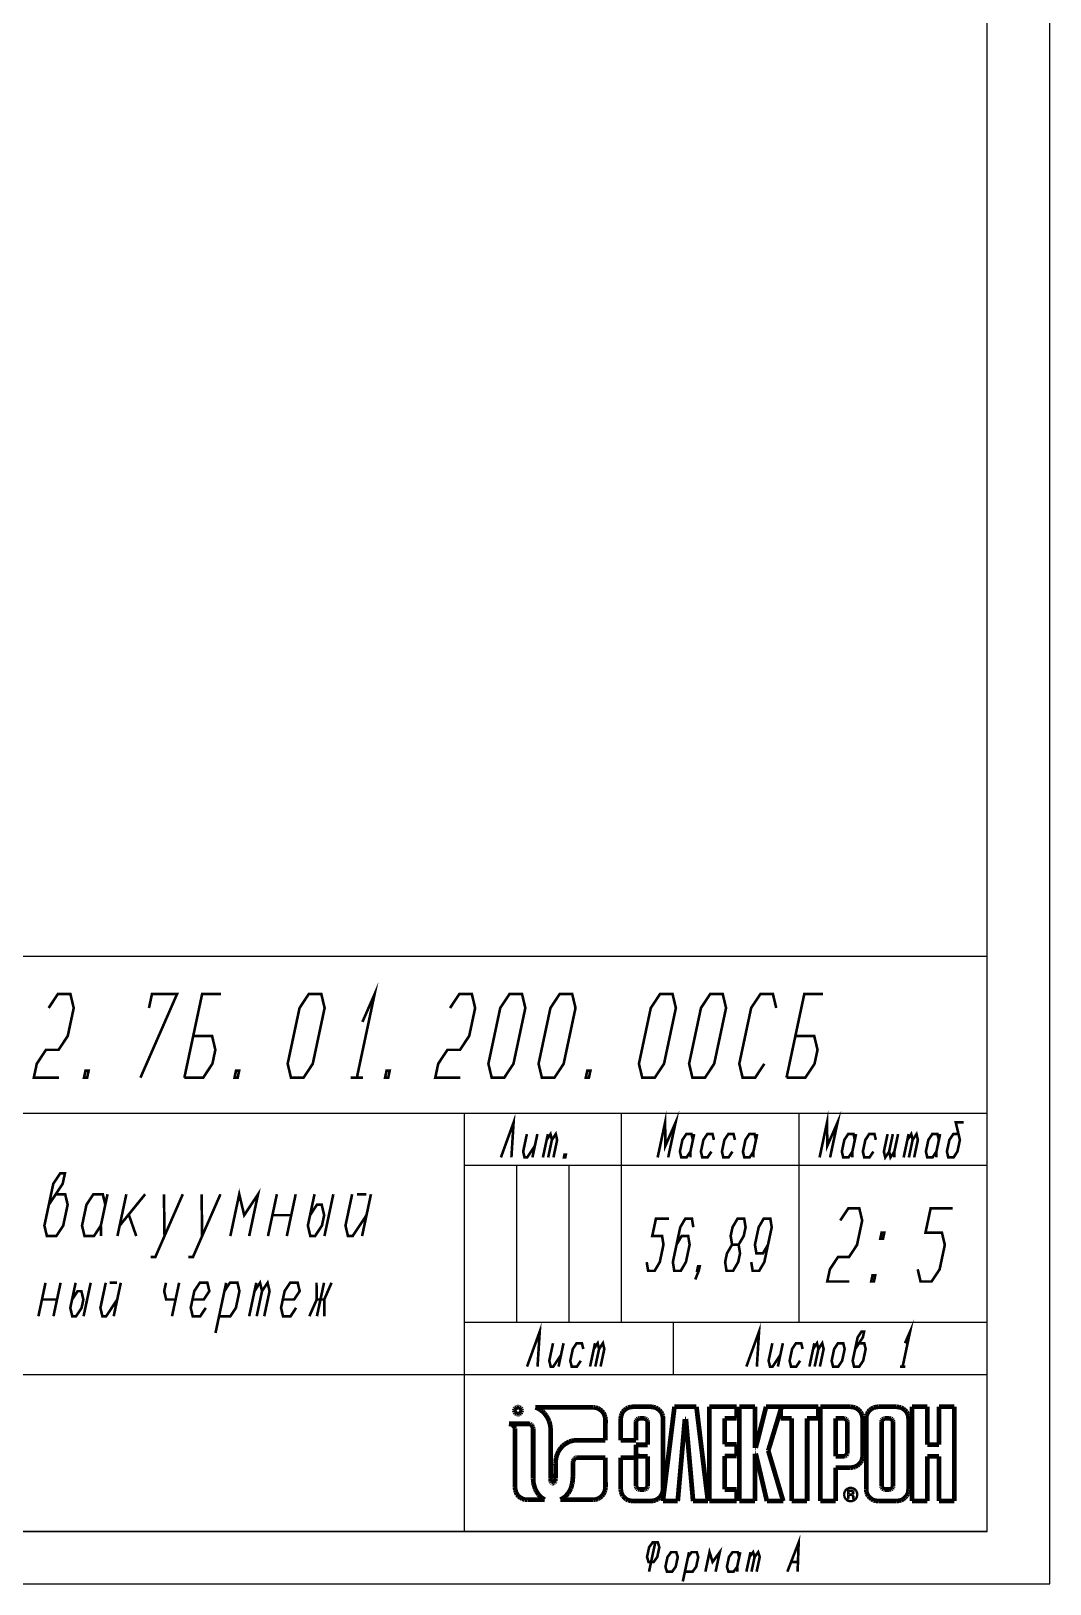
# Model space of a CAD drawing. Header units: millimetres. Extents: x 0 to 841, y 0 to 594.
# Drawn here: x 743.5 to 841, y 0 to 148.5 of the extents above; entities that cross this region are included whole.
import ezdxf

# ---------------------------------------------------------------- set-up
doc = ezdxf.new("R2010")
doc.units = ezdxf.units.MM
doc.header["$LTSCALE"] = 46.255
doc.layers.get('0').update_dxf_attribs({"linetype": 'CONTINUOUS'})

# ---------------------------------------------------------------- blocks, each defined once
blk = doc.blocks.new('ELEKTRON_BL0', base_point=(810.54, 12.4))
at = {"color": 2, "linetype": 'CONTINUOUS'}
for points, const_width in [([(789.76, 16.57), (789.79, 16.7)], 0.452), ([(789.79, 16.44), (789.76, 16.57)], 0.452), ([(789.79, 16.7), (789.88, 16.82)], 0.452), ([(789.88, 16.33), (789.79, 16.44)], 0.452), ([(789.88, 16.82), (789.99, 16.89)], 0.452), ([(789.99, 16.25), (789.88, 16.33)], 0.452), ([(789.99, 16.89), (790.11, 16.91)], 0.452), ([(790.11, 16.22), (789.99, 16.25)], 0.452), ([(790.11, 16.91), (790.24, 16.89)], 0.452), ([(790.24, 16.25), (790.11, 16.22)], 0.452), ([(790.24, 16.89), (790.35, 16.82)], 0.452), ([(790.35, 16.33), (790.24, 16.25)], 0.452), ([(790.35, 16.82), (790.43, 16.7)], 0.452), ([(790.43, 16.44), (790.35, 16.33)], 0.452), ([(790.43, 16.7), (790.46, 16.57)], 0.452), ([(790.46, 16.57), (790.43, 16.44)], 0.452), ([(797.3, 16.89), (791.78, 16.89)], 0.452), ([(791.78, 16.89), (791.86, 16.86)], 0.452), ([(791.86, 16.86), (791.95, 16.82)], 0.452), ([(791.95, 16.82), (792.03, 16.77)], 0.452), ([(792.03, 16.77), (792.11, 16.73)], 0.452), ([(792.11, 16.73), (792.2, 16.68)], 0.452), ([(792.2, 16.68), (792.28, 16.62)], 0.452), ([(792.28, 16.62), (792.36, 16.57)], 0.452), ([(792.36, 16.57), (792.45, 16.5)], 0.452), ([(792.45, 16.5), (792.54, 16.41)], 0.452), ([(792.54, 16.41), (792.63, 16.32)], 0.452), ([(792.63, 16.32), (792.71, 16.22)], 0.452), ([(792.71, 16.22), (792.79, 16.12)], 0.452), ([(792.79, 16.12), (792.88, 15.98)], 0.452), ([(797.53, 16.86), (797.3, 16.89)], 0.452), ([(797.76, 16.79), (797.53, 16.86)], 0.452), ([(797.95, 16.68), (797.76, 16.79)], 0.452), ([(798.13, 16.54), (797.95, 16.68)], 0.452), ([(798.27, 16.37), (798.13, 16.54)], 0.452), ([(798.38, 16.16), (798.27, 16.37)], 0.452), ([(798.45, 15.94), (798.38, 16.16)], 0.452), ([(800.04, 16.26), (799.97, 16.05)], 0.452), ([(800.13, 16.45), (800.04, 16.26)], 0.452), ([(800.29, 16.62), (800.13, 16.45)], 0.452), ([(800.45, 16.75), (800.29, 16.62)], 0.452), ([(800.65, 16.86), (800.45, 16.75)], 0.452), ([(800.87, 16.91), (800.65, 16.86)], 0.452), ([(801.09, 16.94), (800.87, 16.91)], 0.452), ([(802.82, 16.94), (801.09, 16.94)], 0.452), ([(803.05, 16.91), (802.82, 16.94)], 0.452), ([(803.27, 16.86), (803.05, 16.91)], 0.452), ([(803.47, 16.75), (803.27, 16.86)], 0.452), ([(803.64, 16.62), (803.47, 16.75)], 0.452), ([(803.79, 16.45), (803.64, 16.62)], 0.452), ([(803.89, 16.26), (803.79, 16.45)], 0.452), ([(803.96, 16.05), (803.89, 16.26)], 0.452), ([(805.08, 16.94), (803.97, 7.92)], 0.452), ([(807.18, 16.94), (805.08, 16.94)], 0.452), ([(808.28, 7.92), (807.18, 16.94)], 0.452), ([(811.03, 16.94), (808.42, 16.94)], 0.452), ([(808.42, 16.94), (808.42, 7.92)], 0.452), ([(811.03, 15.83), (811.03, 16.94)], 0.452), ([(812.77, 16.94), (811.29, 16.94)], 0.452), ([(811.29, 16.94), (811.29, 7.92)], 0.452), ([(812.77, 13.01), (812.77, 16.94)], 0.452), ([(813.84, 16.94), (812.85, 13.01)], 0.452), ([(815.33, 16.94), (813.84, 16.94)], 0.452), ([(814.05, 12.74), (815.33, 16.94)], 0.452), ([(818.84, 16.94), (815.24, 16.94)], 0.452), ([(815.24, 16.94), (815.24, 15.83)], 0.452), ([(818.84, 15.83), (818.84, 16.94)], 0.452), ([(821.91, 16.94), (819.02, 16.94)], 0.452), ([(819.02, 16.94), (819.02, 7.92)], 0.452), ([(822.15, 16.91), (821.91, 16.94)], 0.452), ([(822.37, 16.86), (822.15, 16.91)], 0.452), ([(822.57, 16.75), (822.37, 16.86)], 0.452), ([(822.73, 16.62), (822.57, 16.75)], 0.452), ([(822.89, 16.45), (822.73, 16.62)], 0.452), ([(822.98, 16.26), (822.89, 16.45)], 0.452), ([(823.05, 16.05), (822.98, 16.26)], 0.452), ([(823.51, 16.26), (823.44, 16.05)], 0.452), ([(823.61, 16.45), (823.51, 16.26)], 0.452), ([(823.76, 16.62), (823.61, 16.45)], 0.452), ([(823.93, 16.75), (823.76, 16.62)], 0.452), ([(824.12, 16.86), (823.93, 16.75)], 0.452), ([(824.35, 16.91), (824.12, 16.86)], 0.452), ([(824.57, 16.94), (824.35, 16.91)], 0.452), ([(826.31, 16.94), (824.57, 16.94)], 0.452), ([(826.54, 16.91), (826.31, 16.94)], 0.452), ([(826.77, 16.86), (826.54, 16.91)], 0.452), ([(826.96, 16.75), (826.77, 16.86)], 0.452), ([(827.13, 16.62), (826.96, 16.75)], 0.452), ([(827.28, 16.45), (827.13, 16.62)], 0.452), ([(827.38, 16.26), (827.28, 16.45)], 0.452), ([(827.45, 16.05), (827.38, 16.26)], 0.452), ([(829.27, 16.94), (827.79, 16.94)], 0.452), ([(827.79, 16.94), (827.79, 7.92)], 0.452), ([(829.27, 13.31), (829.27, 16.94)], 0.452), ([(831.85, 16.94), (830.38, 16.94)], 0.452), ([(830.38, 16.94), (830.38, 13.31)], 0.452), ([(831.85, 7.92), (831.85, 16.94)], 0.452), ([(791.18, 15.31), (789.24, 15.31)], 0.452), ([(789.24, 15.31), (789.36, 15.3)], 0.452), ([(789.36, 15.3), (789.47, 15.27)], 0.452), ([(789.47, 15.27), (789.56, 15.23)], 0.452), ([(789.56, 15.23), (789.62, 15.18)], 0.452), ([(789.62, 15.18), (789.68, 15.11)], 0.452), ([(789.68, 15.11), (789.74, 15.04)], 0.452), ([(789.74, 15.04), (789.78, 14.95)], 0.452), ([(789.78, 14.95), (789.82, 14.87)], 0.452), ([(789.82, 14.87), (789.82, 9.23)], 0.452), ([(791.25, 15.3), (791.18, 15.31)], 0.452), ([(791.32, 15.26), (791.25, 15.3)], 0.452), ([(791.38, 15.22), (791.32, 15.26)], 0.452), ([(791.43, 15.16), (791.38, 15.22)], 0.452), ([(791.47, 15.09), (791.43, 15.16)], 0.452), ([(791.52, 15.01), (791.47, 15.09)], 0.452), ([(791.54, 14.94), (791.52, 15.01)], 0.452), ([(791.56, 14.87), (791.54, 14.94)], 0.452), ([(791.56, 10.21), (791.56, 14.87)], 0.452), ([(792.88, 15.98), (792.96, 15.84)], 0.452), ([(792.96, 15.84), (793.03, 15.69)], 0.452), ([(793.03, 15.69), (793.1, 15.54)], 0.452), ([(793.1, 15.54), (793.14, 15.38)], 0.452), ([(793.14, 15.38), (793.18, 15.23)], 0.452), ([(793.18, 15.23), (793.21, 15.08)], 0.452), ([(793.21, 15.08), (793.23, 14.91)], 0.452), ([(793.23, 14.91), (793.23, 10.19)], 0.452), ([(798.48, 15.7), (798.45, 15.94)], 0.452), ([(798.47, 13.73), (798.48, 15.7)], 0.452), ([(799.97, 16.05), (799.94, 15.83)], 0.452), ([(799.94, 15.83), (799.94, 13.73)], 0.452), ([(801.4, 15.51), (801.43, 15.63)], 0.452), ([(801.4, 13.73), (801.4, 15.51)], 0.452), ([(801.43, 15.63), (801.5, 15.73)], 0.452), ([(801.5, 15.73), (801.61, 15.8)], 0.452), ([(801.61, 15.8), (801.75, 15.83)], 0.452), ([(801.75, 15.83), (802.16, 15.83)], 0.452), ([(802.16, 15.83), (802.3, 15.8)], 0.452), ([(802.3, 15.8), (802.41, 15.73)], 0.452), ([(802.41, 15.73), (802.48, 15.63)], 0.452), ([(802.48, 15.63), (802.51, 15.51)], 0.452), ([(802.51, 15.51), (802.51, 13.3)], 0.452), ([(803.98, 15.83), (803.96, 16.05)], 0.452), ([(803.98, 9.03), (803.98, 15.83)], 0.452), ([(805.39, 7.92), (806.08, 15.77)], 0.452), ([(806.08, 15.77), (806.17, 15.77)], 0.452), ([(806.17, 15.77), (806.86, 7.92)], 0.452), ([(809.89, 13.36), (809.89, 15.83)], 0.452), ([(809.89, 15.83), (811.03, 15.83)], 0.452), ([(815.24, 15.83), (816.3, 15.83)], 0.452), ([(816.3, 15.83), (816.3, 7.92)], 0.452), ([(817.77, 7.92), (817.77, 15.83)], 0.452), ([(817.77, 15.83), (818.84, 15.83)], 0.452), ([(820.5, 15.83), (821.28, 15.83)], 0.452), ([(820.5, 12.2), (820.5, 15.83)], 0.452), ([(821.28, 15.83), (821.4, 15.8)], 0.452), ([(821.4, 15.8), (821.51, 15.73)], 0.452), ([(821.51, 15.73), (821.58, 15.63)], 0.452), ([(821.58, 15.63), (821.61, 15.51)], 0.452), ([(821.61, 15.51), (821.61, 12.53)], 0.452), ([(823.08, 15.83), (823.05, 16.05)], 0.452), ([(823.08, 12.2), (823.08, 15.83)], 0.452), ([(823.44, 16.05), (823.42, 15.83)], 0.452), ([(823.42, 15.83), (823.42, 9.03)], 0.452), ([(824.89, 15.51), (824.92, 15.63)], 0.452), ([(824.89, 9.35), (824.89, 15.51)], 0.452), ([(824.92, 15.63), (824.99, 15.73)], 0.452), ([(824.99, 15.73), (825.1, 15.8)], 0.452), ([(825.1, 15.8), (825.22, 15.83)], 0.452), ([(825.22, 15.83), (825.65, 15.83)], 0.452), ([(825.65, 15.83), (825.78, 15.8)], 0.452), ([(825.78, 15.8), (825.89, 15.73)], 0.452), ([(825.89, 15.73), (825.96, 15.63)], 0.452), ([(825.96, 15.63), (825.99, 15.51)], 0.452), ([(825.99, 15.51), (825.99, 9.35)], 0.452), ([(827.47, 15.83), (827.45, 16.05)], 0.452), ([(827.47, 9.03), (827.47, 15.83)], 0.452), ([(794.24, 13.04), (794.41, 13.22)], 0.452), ([(794.41, 13.22), (794.6, 13.37)], 0.452), ([(794.6, 13.37), (794.8, 13.49)], 0.452), ([(794.8, 13.49), (795.02, 13.61)], 0.452), ([(795.02, 13.61), (795.24, 13.67)], 0.452), ([(795.24, 13.67), (795.48, 13.73)], 0.452), ([(795.48, 13.73), (795.73, 13.74)], 0.452), ([(795.73, 13.74), (798.47, 13.73)], 0.452), ([(799.94, 13.73), (801.4, 13.73)], 0.452), ([(802.51, 13.3), (801.4, 13.3)], 0.452), ([(801.4, 13.3), (801.4, 12.22)], 0.452), ([(811.03, 13.36), (809.89, 13.36)], 0.452), ([(811.03, 12.24), (811.03, 13.36)], 0.452), ([(830.38, 13.31), (829.27, 13.31)], 0.452), ([(793.7, 11.51), (793.71, 11.69)], 0.452), ([(793.71, 11.69), (793.73, 11.87)], 0.452), ([(793.73, 11.87), (793.75, 12.03)], 0.452), ([(793.75, 12.03), (793.79, 12.2)], 0.452), ([(793.79, 12.2), (793.85, 12.37)], 0.452), ([(793.85, 12.37), (793.92, 12.52)], 0.452), ([(793.92, 12.52), (793.99, 12.69)], 0.452), ([(793.99, 12.69), (794.09, 12.84)], 0.452), ([(794.09, 12.84), (794.24, 13.04)], 0.452), ([(795.38, 11.65), (795.39, 11.73)], 0.452), ([(795.39, 11.73), (795.42, 11.81)], 0.452), ([(795.42, 11.81), (795.46, 11.9)], 0.452), ([(795.46, 11.9), (795.5, 11.97)], 0.452), ([(795.5, 11.97), (795.56, 12.02)], 0.452), ([(795.56, 12.02), (795.64, 12.06)], 0.452), ([(795.64, 12.06), (795.73, 12.08)], 0.452), ([(795.73, 12.08), (798.47, 12.06)], 0.452), ([(798.47, 12.06), (798.48, 9.23)], 0.452), ([(801.4, 12.06), (799.94, 12.06)], 0.452), ([(799.94, 12.06), (799.94, 9.03)], 0.452), ([(801.4, 12.22), (802.51, 12.2)], 0.452), ([(801.4, 9.35), (801.4, 12.06)], 0.452), ([(802.51, 12.2), (802.51, 9.35)], 0.452), ([(809.89, 9.03), (809.89, 12.24)], 0.452), ([(809.89, 12.24), (811.03, 12.24)], 0.452), ([(812.85, 13.01), (812.77, 13.01)], 0.452), ([(812.77, 7.92), (812.77, 12.47)], 0.452), ([(812.77, 12.47), (812.85, 12.47)], 0.452), ([(812.85, 12.47), (813.92, 7.92)], 0.452), ([(815.48, 7.92), (814.05, 12.74)], 0.452), ([(821.28, 12.2), (820.5, 12.2)], 0.452), ([(821.4, 12.23), (821.28, 12.2)], 0.452), ([(821.51, 12.3), (821.4, 12.23)], 0.452), ([(821.58, 12.41), (821.51, 12.3)], 0.452), ([(821.61, 12.53), (821.58, 12.41)], 0.452), ([(822.89, 11.6), (822.98, 11.78)], 0.452), ([(822.98, 11.78), (823.05, 11.99)], 0.452), ([(823.05, 11.99), (823.08, 12.2)], 0.452), ([(829.27, 7.92), (829.27, 12.2)], 0.452), ([(829.27, 12.2), (830.38, 12.2)], 0.452), ([(830.38, 12.2), (830.38, 7.92)], 0.452), ([(791.56, 10.05), (791.56, 10.21)], 0.452), ([(793.23, 10.19), (793.23, 10.13)], 0.452), ([(793.7, 11.37), (793.7, 11.51)], 0.452), ([(793.71, 11.23), (793.7, 11.37)], 0.452), ([(793.7, 10.53), (793.71, 10.67)], 0.452), ([(793.7, 10.39), (793.7, 10.53)], 0.452), ([(793.7, 10.31), (793.7, 10.39)], 0.452), ([(793.7, 10.21), (793.7, 10.31)], 0.452), ([(793.7, 10.12), (793.7, 10.21)], 0.452), ([(793.71, 11.09), (793.71, 11.23)], 0.452), ([(793.71, 10.95), (793.71, 11.09)], 0.452), ([(793.71, 10.81), (793.71, 10.95)], 0.452), ([(793.71, 10.67), (793.71, 10.81)], 0.452), ([(795.35, 10.09), (795.37, 10.26)], 0.452), ([(795.37, 11.56), (795.38, 11.65)], 0.452), ([(795.37, 11.41), (795.37, 11.56)], 0.452), ([(795.37, 11.26), (795.37, 11.41)], 0.452), ([(795.37, 11.12), (795.37, 11.26)], 0.452), ([(795.37, 10.96), (795.37, 11.12)], 0.452), ([(795.37, 10.81), (795.37, 10.96)], 0.452), ([(795.37, 10.67), (795.37, 10.81)], 0.452), ([(795.37, 10.52), (795.37, 10.67)], 0.452), ([(795.37, 10.37), (795.37, 10.52)], 0.452), ([(795.37, 10.26), (795.37, 10.37)], 0.452), ([(820.5, 7.92), (820.5, 11.12)], 0.452), ([(820.5, 11.12), (821.91, 11.12)], 0.452), ([(821.91, 11.12), (822.15, 11.14)], 0.452), ([(822.15, 11.14), (822.37, 11.2)], 0.452), ([(822.37, 11.2), (822.57, 11.31)], 0.452), ([(822.57, 11.31), (822.73, 11.44)], 0.452), ([(822.73, 11.44), (822.89, 11.6)], 0.452), ([(789.82, 9.23), (789.85, 8.99)], 0.452), ([(789.85, 8.99), (789.92, 8.77)], 0.452), ([(789.92, 8.77), (790.01, 8.56)], 0.452), ([(791.57, 9.89), (791.56, 10.05)], 0.452), ([(791.58, 9.73), (791.57, 9.89)], 0.452), ([(791.61, 9.57), (791.58, 9.73)], 0.452), ([(791.65, 9.42), (791.61, 9.57)], 0.452), ([(791.7, 9.25), (791.65, 9.42)], 0.452), ([(791.75, 9.1), (791.7, 9.25)], 0.452), ([(791.82, 8.95), (791.75, 9.1)], 0.452), ([(791.9, 8.81), (791.82, 8.95)], 0.452), ([(791.99, 8.67), (791.9, 8.81)], 0.452), ([(793.23, 10.13), (793.23, 10.06)], 0.452), ([(793.23, 10.06), (793.24, 9.99)], 0.452), ([(793.24, 9.99), (793.24, 9.92)], 0.452), ([(793.24, 9.92), (793.25, 9.85)], 0.452), ([(793.25, 9.85), (793.27, 9.78)], 0.452), ([(793.27, 9.78), (793.29, 9.73)], 0.452), ([(793.29, 9.73), (793.32, 9.67)], 0.452), ([(793.32, 9.67), (793.36, 9.64)], 0.452), ([(793.36, 9.64), (793.45, 9.63)], 0.452), ([(793.45, 9.63), (793.53, 9.64)], 0.452), ([(793.53, 9.64), (793.59, 9.67)], 0.452), ([(793.59, 9.67), (793.63, 9.74)], 0.452), ([(793.63, 9.74), (793.66, 9.82)], 0.452), ([(793.66, 9.82), (793.67, 9.92)], 0.452), ([(793.67, 9.92), (793.68, 10.02)], 0.452), ([(793.68, 10.02), (793.7, 10.12)], 0.452), ([(794.92, 8.67), (795, 8.81)], 0.452), ([(795, 8.81), (795.1, 8.98)], 0.452), ([(795.1, 8.98), (795.17, 9.12)], 0.452), ([(795.17, 9.12), (795.21, 9.27)], 0.452), ([(795.21, 9.27), (795.25, 9.42)], 0.452), ([(795.25, 9.42), (795.3, 9.59)], 0.452), ([(795.3, 9.59), (795.32, 9.76)], 0.452), ([(795.32, 9.76), (795.34, 9.92)], 0.452), ([(795.34, 9.92), (795.35, 10.09)], 0.452), ([(798.38, 8.77), (798.27, 8.56)], 0.452), ([(798.45, 8.99), (798.38, 8.77)], 0.452), ([(798.48, 9.23), (798.45, 8.99)], 0.452), ([(799.94, 9.03), (799.97, 8.81)], 0.452), ([(799.97, 8.81), (800.04, 8.6)], 0.452), ([(801.43, 9.23), (801.4, 9.35)], 0.452), ([(801.5, 9.13), (801.43, 9.23)], 0.452), ([(801.61, 9.06), (801.5, 9.13)], 0.452), ([(801.75, 9.03), (801.61, 9.06)], 0.452), ([(802.16, 9.03), (801.75, 9.03)], 0.452), ([(802.3, 9.06), (802.16, 9.03)], 0.452), ([(802.41, 9.13), (802.3, 9.06)], 0.452), ([(802.48, 9.23), (802.41, 9.13)], 0.452), ([(802.51, 9.35), (802.48, 9.23)], 0.452), ([(803.89, 8.6), (803.96, 8.81)], 0.452), ([(803.96, 8.81), (803.98, 9.03)], 0.452), ([(811.03, 9.03), (809.89, 9.03)], 0.452), ([(811.03, 7.92), (811.03, 9.03)], 0.452), ([(821.37, 8.92), (821.32, 8.81)], 0.151), ([(821.46, 9.03), (821.37, 8.92)], 0.151), ([(821.39, 8.77), (821.44, 8.88)], 0.151), ([(821.44, 8.88), (821.51, 8.96)], 0.151), ([(821.55, 9.12), (821.46, 9.03)], 0.151), ([(821.51, 8.96), (821.61, 9.03)], 0.151), ([(821.68, 9.17), (821.55, 9.12)], 0.151), ([(821.61, 9.03), (821.71, 9.1)], 0.151), ([(821.65, 8.14), (821.65, 8.95)], 0.151), ([(821.65, 8.95), (822.03, 8.95)], 0.151), ([(821.79, 9.21), (821.68, 9.17)], 0.151), ([(821.71, 9.1), (821.82, 9.13)], 0.151), ([(821.75, 8.85), (821.75, 8.59)], 0.151), ([(822, 8.85), (821.75, 8.85)], 0.151), ([(821.93, 9.23), (821.79, 9.21)], 0.151), ([(821.82, 9.13), (821.93, 9.14)], 0.151), ([(822.07, 9.21), (821.93, 9.23)], 0.151), ([(821.93, 9.14), (822.05, 9.13)], 0.151), ([(822.04, 8.84), (822, 8.85)], 0.151), ([(822.03, 8.95), (822.11, 8.93)], 0.151), ([(822.08, 8.81), (822.04, 8.84)], 0.151), ([(822.05, 9.13), (822.16, 9.1)], 0.151), ([(822.19, 9.17), (822.07, 9.21)], 0.151), ([(822.11, 8.93), (822.18, 8.88)], 0.151), ([(822.16, 9.1), (822.26, 9.03)], 0.151), ([(822.18, 8.88), (822.23, 8.81)], 0.151), ([(822.3, 9.12), (822.19, 9.17)], 0.151), ([(822.26, 9.03), (822.36, 8.96)], 0.151), ([(822.41, 9.03), (822.3, 9.12)], 0.151), ([(822.36, 8.96), (822.43, 8.88)], 0.151), ([(822.5, 8.92), (822.41, 9.03)], 0.151), ([(822.43, 8.88), (822.48, 8.77)], 0.151), ([(822.55, 8.81), (822.5, 8.92)], 0.151), ([(823.42, 9.03), (823.44, 8.81)], 0.452), ([(823.44, 8.81), (823.51, 8.6)], 0.452), ([(824.92, 9.23), (824.89, 9.35)], 0.452), ([(824.99, 9.13), (824.92, 9.23)], 0.452), ([(825.1, 9.06), (824.99, 9.13)], 0.452), ([(825.22, 9.03), (825.1, 9.06)], 0.452), ([(825.65, 9.03), (825.22, 9.03)], 0.452), ([(825.78, 9.06), (825.65, 9.03)], 0.452), ([(825.89, 9.13), (825.78, 9.06)], 0.452), ([(825.96, 9.23), (825.89, 9.13)], 0.452), ([(825.99, 9.35), (825.96, 9.23)], 0.452), ([(827.38, 8.6), (827.45, 8.81)], 0.452), ([(827.45, 8.81), (827.47, 9.03)], 0.452), ([(790.01, 8.56), (790.15, 8.39)], 0.452), ([(790.15, 8.39), (790.33, 8.25)], 0.452), ([(790.33, 8.25), (790.53, 8.14)], 0.452), ([(790.53, 8.14), (790.75, 8.07)], 0.452), ([(790.75, 8.07), (790.99, 8.05)], 0.452), ([(790.99, 8.05), (792.67, 8.06)], 0.452), ([(792.07, 8.55), (791.99, 8.67)], 0.452), ([(792.17, 8.43), (792.07, 8.55)], 0.452), ([(792.28, 8.32), (792.17, 8.43)], 0.452), ([(792.39, 8.23), (792.28, 8.32)], 0.452), ([(792.53, 8.14), (792.39, 8.23)], 0.452), ([(792.67, 8.06), (792.53, 8.14)], 0.452), ([(794.17, 8.06), (794.32, 8.14)], 0.452), ([(797.3, 8.05), (794.17, 8.06)], 0.452), ([(794.32, 8.14), (794.46, 8.23)], 0.452), ([(794.46, 8.23), (794.59, 8.32)], 0.452), ([(794.59, 8.32), (794.7, 8.42)], 0.452), ([(794.7, 8.42), (794.81, 8.55)], 0.452), ([(794.81, 8.55), (794.92, 8.67)], 0.452), ([(797.53, 8.07), (797.3, 8.05)], 0.452), ([(797.76, 8.14), (797.53, 8.07)], 0.452), ([(797.95, 8.25), (797.76, 8.14)], 0.452), ([(798.13, 8.39), (797.95, 8.25)], 0.452), ([(798.27, 8.56), (798.13, 8.39)], 0.452), ([(800.04, 8.6), (800.13, 8.41)], 0.452), ([(800.13, 8.41), (800.29, 8.25)], 0.452), ([(800.29, 8.25), (800.45, 8.11)], 0.452), ([(800.45, 8.11), (800.65, 8)], 0.452), ([(800.65, 8), (800.87, 7.95)], 0.452), ([(800.87, 7.95), (801.09, 7.92)], 0.452), ([(801.09, 7.92), (802.82, 7.92)], 0.452), ([(802.82, 7.92), (803.05, 7.95)], 0.452), ([(803.05, 7.95), (803.27, 8)], 0.452), ([(803.27, 8), (803.47, 8.11)], 0.452), ([(803.47, 8.11), (803.64, 8.25)], 0.452), ([(803.64, 8.25), (803.79, 8.41)], 0.452), ([(803.79, 8.41), (803.89, 8.6)], 0.452), ([(803.97, 7.92), (805.39, 7.92)], 0.452), ([(806.86, 7.92), (808.28, 7.92)], 0.452), ([(808.42, 7.92), (811.03, 7.92)], 0.452), ([(811.29, 7.92), (812.77, 7.92)], 0.452), ([(813.92, 7.92), (815.48, 7.92)], 0.452), ([(816.3, 7.92), (817.77, 7.92)], 0.452), ([(819.02, 7.92), (820.5, 7.92)], 0.452), ([(821.28, 8.68), (821.26, 8.55)], 0.151), ([(821.26, 8.55), (821.28, 8.41)], 0.151), ([(821.32, 8.81), (821.28, 8.68)], 0.151), ([(821.28, 8.41), (821.32, 8.28)], 0.151), ([(821.32, 8.28), (821.37, 8.16)], 0.151), ([(821.34, 8.55), (821.36, 8.66)], 0.151), ([(821.36, 8.42), (821.34, 8.55)], 0.151), ([(821.36, 8.66), (821.39, 8.77)], 0.151), ([(821.39, 8.31), (821.36, 8.42)], 0.151), ([(821.37, 8.16), (821.46, 8.06)], 0.151), ([(821.44, 8.21), (821.39, 8.31)], 0.151), ([(821.51, 8.13), (821.44, 8.21)], 0.151), ([(821.46, 8.06), (821.55, 7.98)], 0.151), ([(821.61, 8.05), (821.51, 8.13)], 0.151), ([(821.55, 7.98), (821.68, 7.92)], 0.151), ([(821.71, 7.99), (821.61, 8.05)], 0.151), ([(821.75, 8.14), (821.65, 8.14)], 0.151), ([(821.68, 7.92), (821.79, 7.88)], 0.151), ([(821.82, 7.96), (821.71, 7.99)], 0.151), ([(821.75, 8.59), (822, 8.59)], 0.151), ([(822, 8.49), (821.75, 8.49)], 0.151), ([(821.75, 8.49), (821.75, 8.14)], 0.151), ([(821.79, 7.88), (821.93, 7.86)], 0.151), ([(821.93, 7.95), (821.82, 7.96)], 0.151), ([(822.05, 7.96), (821.93, 7.95)], 0.151), ([(821.93, 7.86), (822.07, 7.88)], 0.151), ([(822, 8.59), (822.05, 8.6)], 0.151), ([(822.05, 8.48), (822, 8.49)], 0.151), ([(822.05, 8.6), (822.08, 8.63)], 0.151), ([(822.1, 8.45), (822.05, 8.48)], 0.151), ([(822.16, 7.99), (822.05, 7.96)], 0.151), ([(822.07, 7.88), (822.19, 7.92)], 0.151), ([(822.11, 8.78), (822.08, 8.81)], 0.151), ([(822.08, 8.63), (822.11, 8.67)], 0.151), ([(822.11, 8.41), (822.1, 8.45)], 0.151), ([(822.12, 8.73), (822.11, 8.78)], 0.151), ([(822.11, 8.67), (822.12, 8.73)], 0.151), ([(822.12, 8.36), (822.11, 8.41)], 0.151), ([(822.18, 8.56), (822.12, 8.53)], 0.151), ([(822.12, 8.53), (822.18, 8.5)], 0.151), ([(822.12, 8.24), (822.12, 8.36)], 0.151), ([(822.12, 8.21), (822.12, 8.24)], 0.151), ([(822.12, 8.18), (822.12, 8.21)], 0.151), ([(822.12, 8.16), (822.12, 8.18)], 0.151), ([(822.14, 8.14), (822.12, 8.16)], 0.151), ([(822.26, 8.14), (822.14, 8.14)], 0.151), ([(822.26, 8.05), (822.16, 7.99)], 0.151), ([(822.21, 8.6), (822.18, 8.56)], 0.151), ([(822.18, 8.5), (822.21, 8.46)], 0.151), ([(822.19, 7.92), (822.3, 7.98)], 0.151), ([(822.23, 8.67), (822.21, 8.6)], 0.151), ([(822.21, 8.46), (822.23, 8.42)], 0.151), ([(822.23, 8.81), (822.25, 8.74)], 0.151), ([(822.25, 8.74), (822.23, 8.67)], 0.151), ([(822.23, 8.42), (822.23, 8.36)], 0.151), ([(822.23, 8.36), (822.23, 8.24)], 0.151), ([(822.23, 8.24), (822.23, 8.2)], 0.151), ([(822.23, 8.2), (822.25, 8.17)], 0.151), ([(822.25, 8.17), (822.25, 8.16)], 0.151), ([(822.25, 8.16), (822.26, 8.14)], 0.151), ([(822.36, 8.13), (822.26, 8.05)], 0.151), ([(822.3, 7.98), (822.41, 8.06)], 0.151), ([(822.43, 8.21), (822.36, 8.13)], 0.151), ([(822.41, 8.06), (822.5, 8.16)], 0.151), ([(822.48, 8.31), (822.43, 8.21)], 0.151), ([(822.48, 8.77), (822.51, 8.66)], 0.151), ([(822.51, 8.42), (822.48, 8.31)], 0.151), ([(822.5, 8.16), (822.55, 8.28)], 0.151), ([(822.51, 8.66), (822.53, 8.55)], 0.151), ([(822.53, 8.55), (822.51, 8.42)], 0.151), ([(822.6, 8.68), (822.55, 8.81)], 0.151), ([(822.55, 8.28), (822.6, 8.41)], 0.151), ([(822.61, 8.55), (822.6, 8.68)], 0.151), ([(822.6, 8.41), (822.61, 8.55)], 0.151), ([(823.51, 8.6), (823.61, 8.41)], 0.452), ([(823.61, 8.41), (823.76, 8.25)], 0.452), ([(823.76, 8.25), (823.93, 8.11)], 0.452), ([(823.93, 8.11), (824.12, 8)], 0.452), ([(824.12, 8), (824.35, 7.95)], 0.452), ([(824.35, 7.95), (824.57, 7.92)], 0.452), ([(824.57, 7.92), (826.31, 7.92)], 0.452), ([(826.31, 7.92), (826.54, 7.95)], 0.452), ([(826.54, 7.95), (826.77, 8)], 0.452), ([(826.77, 8), (826.96, 8.11)], 0.452), ([(826.96, 8.11), (827.13, 8.25)], 0.452), ([(827.13, 8.25), (827.28, 8.41)], 0.452), ([(827.28, 8.41), (827.38, 8.6)], 0.452), ([(827.79, 7.92), (829.27, 7.92)], 0.452), ([(830.38, 7.92), (831.85, 7.92)], 0.452)]:
    blk.add_lwpolyline(points, dxfattribs=dict(at, const_width=const_width))

msp = doc.modelspace()

# ---------------------------------------------------------------- linework, layer by layer
at = {"color": 7, "linetype": 'CONTINUOUS'}
for p, q in [((841, 0), (841, 594)), ((835, 5), (835, 589)), ((835, 60), (650, 60)), ((835, 5), (835, 60)), ((835, 45), (650, 45)), ((785, 5), (785, 45)), ((800, 25), (800, 45)), ((817, 25), (817, 45)), ((835, 40), (785, 40)), ((790, 25), (790, 40)), ((795, 25), (795, 40)), ((835, 25), (785, 25)), ((805, 20), (805, 25)), ((835, 20), (650, 20)), ((20, 5), (835, 5)), ((835, 5), (650, 5)), ((0, 0), (841, 0))]:
    msp.add_line(p, q, dxfattribs=at)
at = {"color": 2, "linetype": 'CONTINUOUS', "const_width": 0.25}
for points in [[(745.2170604, 55.0773081), (746.1004595, 56.4106324), (747.3004655, 56.4106324), (747.6170211, 55.0773081), (747.0502289, 52.4106339), (746.1668299, 51.0773096), (744.9668239, 51.0773096), (744.0834249, 49.7439724), (743.7999775, 48.4106353), (746.1999894, 48.4106353)], [(753.999977, 48.4106353), (757.500465, 56.4106324), (755.100453, 56.4106324), (754.8170569, 55.0773081)], [(758.1999979, 48.4106353), (759.9004769, 56.4106324), (761.7004346, 56.4106324)], [(768.3999974, 48.4106353), (768.0833905, 49.7439724), (769.2170261, 55.0773081), (770.1004764, 56.4106324), (771.3004311, 56.4106324), (771.617038, 55.0773081), (770.4834025, 49.7439724), (769.6000034, 48.4106353), (768.3999974, 48.4106353)], [(775.2336357, 53.743971), (776.4004308, 56.4106324), (774.7000032, 48.4106353)], [(783.6170465, 55.0773081), (784.5004456, 56.4106324), (785.7004515, 56.4106324), (786.0170585, 55.0773081), (785.450215, 52.4106339), (784.566816, 51.0773096), (783.36681, 51.0773096), (782.4834109, 49.7439724), (782.2000149, 48.4106353), (784.5999755, 48.4106353)], [(787.5999905, 48.4106353), (787.2833835, 49.7439724), (788.4170191, 55.0773081), (789.3004695, 56.4106324), (790.5004755, 56.4106324), (790.8170311, 55.0773081), (789.6833955, 49.7439724), (788.7999965, 48.4106353), (787.5999905, 48.4106353)], [(792.4000144, 48.4106353), (792.0834075, 49.7439724), (793.217043, 55.0773081), (794.1004421, 56.4106324), (795.3004481, 56.4106324), (795.617055, 55.0773081), (794.4834194, 49.7439724), (793.6000204, 48.4106353), (792.4000144, 48.4106353)], [(802.0000109, 48.4106353), (801.683404, 49.7439724), (802.8170396, 55.0773081), (803.7004386, 56.4106324), (804.9004446, 56.4106324), (805.2170515, 55.0773081), (804.083416, 49.7439724), (803.2000169, 48.4106353), (802.0000109, 48.4106353)], [(806.7999835, 48.4106353), (806.4834279, 49.7439724), (807.6170635, 55.0773081), (808.5004625, 56.4106324), (809.7004685, 56.4106324), (810.0170241, 55.0773081), (808.8833885, 49.7439724), (807.9999895, 48.4106353), (806.7999835, 48.4106353)], [(814.817048, 55.0773081), (814.5004411, 56.4106324), (813.3004351, 56.4106324), (812.4170361, 55.0773081), (811.2834005, 49.7439724), (811.6000074, 48.4106353), (812.8000134, 48.4106353), (813.6834125, 49.7439724)], [(815.7999771, 48.4106353), (817.5004561, 56.4106324), (819.300465, 56.4106324)], [(758.1999979, 48.4106353), (760.0000069, 48.4106353), (760.8834059, 49.7439724), (761.166802, 51.0773096), (760.8502464, 52.4106339), (759.0502374, 52.4106339)], [(815.7999771, 48.4106353), (817.599986, 48.4106353), (818.4833851, 49.7439724), (818.7668325, 51.0773096), (818.4502255, 52.4106339), (816.6502166, 52.4106339)], [(748.8999772, 48.4106353), (748.6000014, 48.4106353), (748.7417251, 49.0773039), (749.0417009, 49.0773039), (748.8999772, 48.4106353)], [(763.2999977, 48.4106353), (763.0000219, 48.4106353), (763.1416942, 49.0773039), (763.4417214, 49.0773039), (763.2999977, 48.4106353)], [(777.7000181, 48.4106353), (777.399991, 48.4106353), (777.5417147, 49.0773039), (777.8416905, 49.0773039), (777.7000181, 48.4106353)], [(796.9000112, 48.4106353), (796.599984, 48.4106353), (796.7417077, 49.0773039), (797.0416835, 49.0773039), (796.9000112, 48.4106353)], [(774.1000002, 48.4106353), (775.3000062, 48.4106353)], [(788.4800017, 40.7875778), (789.6945856, 44.1375774), (789.4850029, 40.7875778)], [(803.4749948, 40.7875778), (804.1870524, 44.1375774), (804.2148735, 41.9042486), (805.1920535, 44.1375774), (804.4799959, 40.7875778)], [(818.9650198, 40.7875778), (819.6770774, 44.1375774), (819.7048472, 41.9042486), (820.6820786, 44.1375774), (819.9700209, 40.7875778)], [(790.9647091, 43.020913), (790.6086803, 41.3459132), (790.7412672, 40.7875778), (790.9924789, 40.7875778), (791.7323577, 41.9042486)], [(791.9697103, 43.020913), (791.4950052, 40.7875778)], [(792.5000063, 40.7875778), (792.9747114, 43.020913)], [(792.8560352, 42.4625776), (793.2259745, 43.020913), (793.3585101, 42.4625776), (793.0024813, 40.7875778)], [(793.3585101, 42.4625776), (793.7284495, 43.020913), (793.8610363, 42.4625776), (793.5050075, 40.7875778)], [(806.846027, 42.4625776), (806.7134402, 43.020913), (806.2109653, 43.020913), (805.8410259, 42.4625776), (805.6036733, 41.3459132), (805.7362602, 40.7875778), (806.2387351, 40.7875778), (806.6086745, 41.3459132)], [(806.9647033, 43.020913), (806.6086745, 41.3459132), (806.6156041, 40.7875778)], [(808.8560294, 42.4625776), (808.7234425, 43.020913), (808.2209676, 43.020913), (807.8510282, 42.4625776), (807.6136757, 41.3459132), (807.7462625, 40.7875778), (808.2487374, 40.7875778), (808.6186768, 41.3459132)], [(810.8660317, 42.4625776), (810.7334448, 43.020913), (810.2309699, 43.020913), (809.8610305, 42.4625776), (809.623678, 41.3459132), (809.7562648, 40.7875778), (810.2587397, 40.7875778), (810.6286791, 41.3459132)], [(812.876034, 42.4625776), (812.7434471, 43.020913), (812.2409722, 43.020913), (811.8710328, 42.4625776), (811.6336803, 41.3459132), (811.7662672, 40.7875778), (812.2687421, 40.7875778), (812.6386815, 41.3459132)], [(812.9947103, 43.020913), (812.6386815, 41.3459132), (812.6456111, 40.7875778)], [(822.3360521, 42.4625776), (822.2034652, 43.020913), (821.700939, 43.020913), (821.3310509, 42.4625776), (821.0936984, 41.3459132), (821.2262339, 40.7875778), (821.7287601, 40.7875778), (822.0986995, 41.3459132)], [(822.4547283, 43.020913), (822.0986995, 41.3459132), (822.1056292, 40.7875778)], [(824.3460544, 42.4625776), (824.2134675, 43.020913), (823.7109413, 43.020913), (823.3410532, 42.4625776), (823.1037007, 41.3459132), (823.2362362, 40.7875778), (823.7387625, 40.7875778), (824.1087018, 41.3459132)], [(825.4697318, 43.020913), (825.113703, 41.3459132), (825.2462385, 40.7875778), (825.6161779, 41.3459132), (825.7487648, 40.7875778), (826.1186528, 41.3459132), (826.474733, 43.020913)], [(825.9722067, 43.020913), (825.6161779, 41.3459132)], [(827.0049777, 40.7875778), (827.4797341, 43.020913)], [(827.3610579, 42.4625776), (827.7309459, 43.020913), (827.8635328, 42.4625776), (827.507504, 40.7875778)], [(827.8635328, 42.4625776), (828.2334722, 43.020913), (828.3660077, 42.4625776), (828.0099789, 40.7875778)], [(830.37601, 42.4625776), (830.2434745, 43.020913), (829.7409482, 43.020913), (829.3710089, 42.4625776), (829.1336563, 41.3459132), (829.2662432, 40.7875778), (829.7687694, 40.7875778), (830.1386575, 41.3459132)], [(830.4946863, 43.020913), (830.1386575, 41.3459132), (830.1456384, 40.7875778)], [(832.2534768, 43.020913), (831.7509506, 43.020913), (831.3810112, 42.4625776), (831.1436586, 41.3459132), (831.2762455, 40.7875778), (831.7787717, 40.7875778), (832.1486598, 41.3459132), (832.3860123, 42.4625776), (831.9883031, 44.1375774), (832.7420411, 44.1375774)], [(794.6356146, 40.7875778), (794.5100087, 40.7875778), (794.5693468, 41.0667455), (794.6949527, 41.0667455), (794.6356146, 40.7875778)], [(826.1186528, 41.3459132), (826.1256338, 40.7875778)], [(745.2376953, 36.2667537), (746.5627939, 38.2667529), (746.7753538, 39.2667558), (746.3253387, 39.2667558), (745.6627637, 38.2667529), (744.8125756, 34.2667544), (745.0499794, 33.266758), (745.9500096, 33.266758), (746.6125332, 34.2667544), (747.037653, 36.2667537), (746.8002491, 37.2667565), (745.9002189, 37.2667565)], [(750.6376709, 36.2667537), (750.4002157, 37.2667565), (749.5002369, 37.2667565), (748.8376619, 36.2667537), (748.4125422, 34.2667544), (748.6499974, 33.266758), (749.5499762, 33.266758), (750.2125511, 34.2667544)], [(750.8502308, 37.2667565), (750.2125511, 34.2667544), (750.2250245, 33.266758)], [(752.6502397, 37.2667565), (751.8000002, 33.266758)], [(752.0125601, 34.2667544), (754.4502487, 37.2667565)], [(754.9748984, 31.2667523), (755.4248622, 31.2667523), (758.0502153, 37.2667565)], [(756.2502064, 37.2667565), (756.299997, 33.266758)], [(758.5748651, 31.2667523), (759.0248801, 31.2667523), (761.6502333, 37.2667565)], [(759.8502243, 37.2667565), (759.900015, 33.266758)], [(762.6000027, 33.266758), (763.4502422, 37.2667565), (763.9251013, 35.2667572), (765.2502512, 37.2667565), (764.4000117, 33.266758)], [(766.2000207, 33.266758), (767.0502089, 37.2667565)], [(768.8502178, 37.2667565), (767.9999783, 33.266758)], [(770.6502268, 37.2667565), (770.0125472, 34.2667544), (770.2500024, 33.266758), (770.7000175, 33.266758), (771.3625411, 34.2667544), (771.575101, 35.2667572), (771.3376458, 36.2667537), (770.887682, 36.2667537), (770.2251071, 35.2667572)], [(772.4502358, 37.2667565), (771.5999963, 33.266758)], [(774.2502448, 37.2667565), (773.6125651, 34.2667544), (773.8500203, 33.266758), (774.2999841, 33.266758), (775.625134, 35.2667572)], [(774.7002085, 37.2667565), (775.6002386, 37.2667565)], [(776.0502024, 37.2667565), (775.2000142, 33.266758)], [(820.939912, 34.7551391), (821.712899, 35.9218058), (822.7629171, 35.9218058), (823.0398968, 34.7551391), (822.5439409, 32.4218055), (821.7709539, 31.2551387), (820.7209871, 31.2551387), (819.9480001, 30.088472), (819.7000222, 28.9218052), (821.800007, 28.9218052)], [(828.3479907, 30.088472), (828.6250217, 28.9218052), (829.6749885, 28.9218052), (830.4479755, 30.088472), (830.9439314, 32.4218055), (830.6669517, 33.5884723), (829.0919246, 33.5884723), (829.5878805, 35.9218058), (831.6879166, 35.9218058)], [(752.9001169, 35.2667572), (753.6000092, 33.266758)], [(766.6250891, 35.2667572), (768.4250981, 35.2667572)], [(802.4271326, 30.7774821), (802.5624913, 29.9441497), (803.1874922, 29.9441497), (803.6771345, 30.7774821), (804.0313668, 32.4441471), (803.8960081, 33.2774796), (802.9585066, 33.2774796), (803.3127902, 34.944151), (804.5627921, 34.944151)], [(806.8856542, 34.1108121), (806.7502955, 34.944151), (806.1252946, 34.944151), (805.6356523, 34.1108121), (804.9271365, 30.7774821), (805.0624952, 29.9441497), (805.6874962, 29.9441497), (806.1771384, 30.7774821), (806.5313707, 32.4441471), (806.396012, 33.2774796), (805.771011, 33.2774796), (805.2813687, 32.4441471)], [(811.218878, 32.4441471), (811.7085203, 33.2774796), (811.885662, 34.1108121), (811.7503033, 34.944151), (811.1253024, 34.944151), (810.6356601, 34.1108121), (810.4585183, 33.2774796), (810.593877, 32.4441471)], [(812.4271482, 30.7774821), (812.5625069, 29.9441497), (813.1875079, 29.9441497), (813.6771501, 30.7774821), (814.385666, 34.1108121), (814.2503073, 34.944151), (813.6253063, 34.944151), (813.135664, 34.1108121), (812.7813804, 32.4441471), (812.9167391, 31.6108146), (813.5417401, 31.6108146), (814.0313824, 32.4441471)], [(825.0304448, 33.0051389), (824.7679403, 33.0051389), (824.891955, 33.5884723), (825.1544081, 33.5884723), (825.0304448, 33.0051389)], [(810.062503, 29.9441497), (810.687504, 29.9441497), (811.1771462, 30.7774821), (811.3542367, 31.6108146), (811.218878, 32.4441471), (810.593877, 32.4441471), (810.1042861, 31.6108146), (809.9271443, 30.7774821), (810.062503, 29.9441497)], [(807.4062488, 29.9441497), (807.2499986, 29.9441497), (807.3385438, 30.3608127), (807.4947941, 30.3608127), (807.4062488, 29.9441497), (807.0728568, 29.1108172)], [(744.2399831, 25.5992033), (744.9201644, 28.7992021)], [(746.3601921, 28.7992021), (745.6800108, 25.5992033)], [(747.8001685, 28.7992021), (747.2900453, 26.399203), (747.4800198, 25.5992033), (747.840001, 25.5992033), (748.3700405, 26.399203), (748.5400986, 27.1992027), (748.3501242, 27.9992024), (747.9901429, 27.9992024), (747.4601035, 27.1992027)], [(749.2401962, 28.7992021), (748.5600149, 25.5992033)], [(750.6801726, 28.7992021), (750.1700494, 26.399203), (750.3600239, 25.5992033), (750.7200051, 25.5992033), (751.780084, 27.1992027)], [(751.0402052, 28.7992021), (751.7601677, 28.7992021)], [(752.1202003, 28.7992021), (751.440019, 25.5992033)], [(756.4401808, 28.7992021), (756.2701226, 27.9992024), (756.460097, 27.1992027), (757.3600759, 27.1992027)], [(757.7001922, 28.7992021), (757.0200109, 25.5992033)], [(758.9800685, 27.1992027), (760.060115, 27.1992027), (760.5901544, 27.9992024), (760.40018, 28.7992021), (759.6801661, 28.7992021), (759.1501267, 27.9992024), (758.8100617, 26.399203), (758.9999848, 25.5992033), (759.7199987, 25.5992033), (760.2500381, 26.399203)], [(761.1798913, 23.9992039), (762.200189, 28.7992021)], [(761.5200076, 25.5992033), (762.6000027, 25.5992033), (763.1300422, 26.399203), (763.4701585, 27.9992024), (763.2801841, 28.7992021), (762.5601702, 28.7992021), (762.0301308, 27.9992024)], [(764.4000117, 25.5992033), (765.0801931, 28.7992021)], [(764.9101349, 27.9992024), (765.4401743, 28.7992021), (765.6301487, 27.9992024), (765.1200256, 25.5992033)], [(765.6301487, 27.9992024), (766.1601882, 28.7992021), (766.3501113, 27.9992024), (765.8399881, 25.5992033)], [(767.6200808, 27.1992027), (768.7000759, 27.1992027), (769.2301154, 27.9992024), (769.0401923, 28.7992021), (768.3201784, 28.7992021), (767.790139, 27.9992024), (767.4500226, 26.399203), (767.6399971, 25.5992033), (768.3600109, 25.5992033), (768.8900504, 26.399203)], [(770.1600199, 25.5992033), (770.8600662, 27.1992027), (770.8402012, 28.7992021)], [(771.5601638, 28.7992021), (770.8799824, 25.5992033)], [(772.2801776, 28.7992021), (771.58008, 27.1992027), (771.5999963, 25.5992033)], [(824.1624963, 28.9218052), (823.8999918, 28.9218052), (824.0240064, 29.5051386), (824.2865109, 29.5051386), (824.1624963, 28.9218052)], [(744.5800994, 27.1992027), (746.0200758, 27.1992027)], [(770.8600662, 27.1992027), (771.58008, 27.1992027)], [(827.1328422, 23.0209138), (827.6214578, 24.1375782), (826.9094002, 20.7875786)], [(790.9800056, 20.7875786), (792.1945895, 24.1375782), (791.9850068, 20.7875786)], [(811.9599887, 20.7875786), (813.1745726, 24.1375782), (812.9649899, 20.7875786)], [(822.3660291, 22.4625784), (823.1059079, 23.5792492), (823.2245842, 24.1375782), (822.973321, 24.1375782), (822.6033817, 23.5792492), (822.1286766, 21.345914), (822.2612634, 20.7875786), (822.7637383, 20.7875786), (823.1336777, 21.345914), (823.3710303, 22.4625784), (823.2384434, 23.0209138), (822.7359685, 23.0209138)], [(793.464713, 23.0209138), (793.1086842, 21.345914), (793.2412711, 20.7875786), (793.4924828, 20.7875786), (794.2323616, 21.904243)], [(794.4697142, 23.0209138), (793.9950091, 20.7875786)], [(796.3610402, 22.4625784), (796.2284534, 23.0209138), (795.7259785, 23.0209138), (795.3560391, 22.4625784), (795.1186865, 21.345914), (795.2512734, 20.7875786), (795.7537483, 20.7875786), (796.1236877, 21.345914)], [(797.0100126, 20.7875786), (797.4847177, 23.0209138)], [(797.3660414, 22.4625784), (797.7359808, 23.0209138), (797.8685163, 22.4625784), (797.5124875, 20.7875786)], [(797.8685163, 22.4625784), (798.2384557, 23.0209138), (798.3710425, 22.4625784), (798.0150137, 20.7875786)], [(814.4446961, 23.0209138), (814.0886673, 21.345914), (814.2212542, 20.7875786), (814.4725173, 20.7875786), (815.2123447, 21.904243)], [(815.4496973, 23.0209138), (814.9749922, 20.7875786)], [(817.3410233, 22.4625784), (817.2084365, 23.0209138), (816.7059615, 23.0209138), (816.3360222, 22.4625784), (816.0986696, 21.345914), (816.2312565, 20.7875786), (816.7337314, 20.7875786), (817.1036708, 21.345914)], [(817.9899957, 20.7875786), (818.4647007, 23.0209138)], [(818.3460245, 22.4625784), (818.7159639, 23.0209138), (818.8485507, 22.4625784), (818.4925219, 20.7875786)], [(818.8485507, 22.4625784), (819.2184388, 23.0209138), (819.3510256, 22.4625784), (818.9949968, 20.7875786)], [(820.1186743, 21.345914), (820.2512611, 20.7875786), (820.753736, 20.7875786), (821.1236754, 21.345914), (821.361028, 22.4625784), (821.2284411, 23.0209138), (820.7259662, 23.0209138), (820.3560268, 22.4625784), (820.1186743, 21.345914)], [(826.6581371, 20.7875786), (827.160612, 20.7875786)], [(815.8800014, 1.1724689), (816.9651809, 3.9724679), (816.8600046, 1.1724689)], [(803.2451365, 3.9724679), (803.0001357, 3.9724679), (802.6559642, 3.5058025), (802.4575716, 2.5724652), (802.6034017, 2.1057998), (803.0934033, 2.1057998), (803.4375748, 2.5724652), (803.6359674, 3.5058025), (803.4901373, 3.9724679), (803.2451365, 3.9724679), (802.6500099, 1.1724689)], [(804.2191853, 1.6391343), (804.3650154, 1.1724689), (804.855017, 1.1724689), (805.1991885, 1.6391343), (805.3975811, 2.5724652), (805.251751, 3.0391306), (804.7617494, 3.0391306), (804.4175779, 2.5724652), (804.2191853, 1.6391343)], [(805.8816284, 0.2391316), (806.4767549, 3.0391306)], [(806.080021, 1.1724689), (806.8150234, 1.1724689), (807.1591948, 1.6391343), (807.3575875, 2.5724652), (807.2117573, 3.0391306), (806.7217557, 3.0391306), (806.3775843, 2.5724652)], [(808.039976, 1.1724689), (808.4367613, 3.0391306), (808.7283702, 2.1057998), (809.4167645, 3.0391306), (809.0199792, 1.1724689)], [(811.2776002, 2.5724652), (811.13177, 3.0391306), (810.6417684, 3.0391306), (810.297597, 2.5724652), (810.0992043, 1.6391343), (810.2449832, 1.1724689), (810.7349847, 1.1724689), (811.0792075, 1.6391343)], [(811.3767708, 3.0391306), (811.0792075, 1.6391343), (811.1025116, 1.1724689)], [(811.9599887, 1.1724689), (812.356774, 3.0391306)], [(812.2576033, 2.5724652), (812.6017748, 3.0391306), (812.7475536, 2.5724652), (812.4499903, 1.1724689)], [(812.7475536, 2.5724652), (813.0917764, 3.0391306), (813.2375552, 2.5724652), (812.9399919, 1.1724689)], [(816.3233948, 2.1057998), (816.8133964, 2.1057998)]]:
    msp.add_lwpolyline(points, dxfattribs=at)

# ---------------------------------------------------------------- block references
at = {"color": 2, "linetype": 'CONTINUOUS'}
msp.add_blockref('ELEKTRON_BL0', (810.5442639, 12.4029639), dxfattribs=at)

doc.saveas('drawing.dxf')
